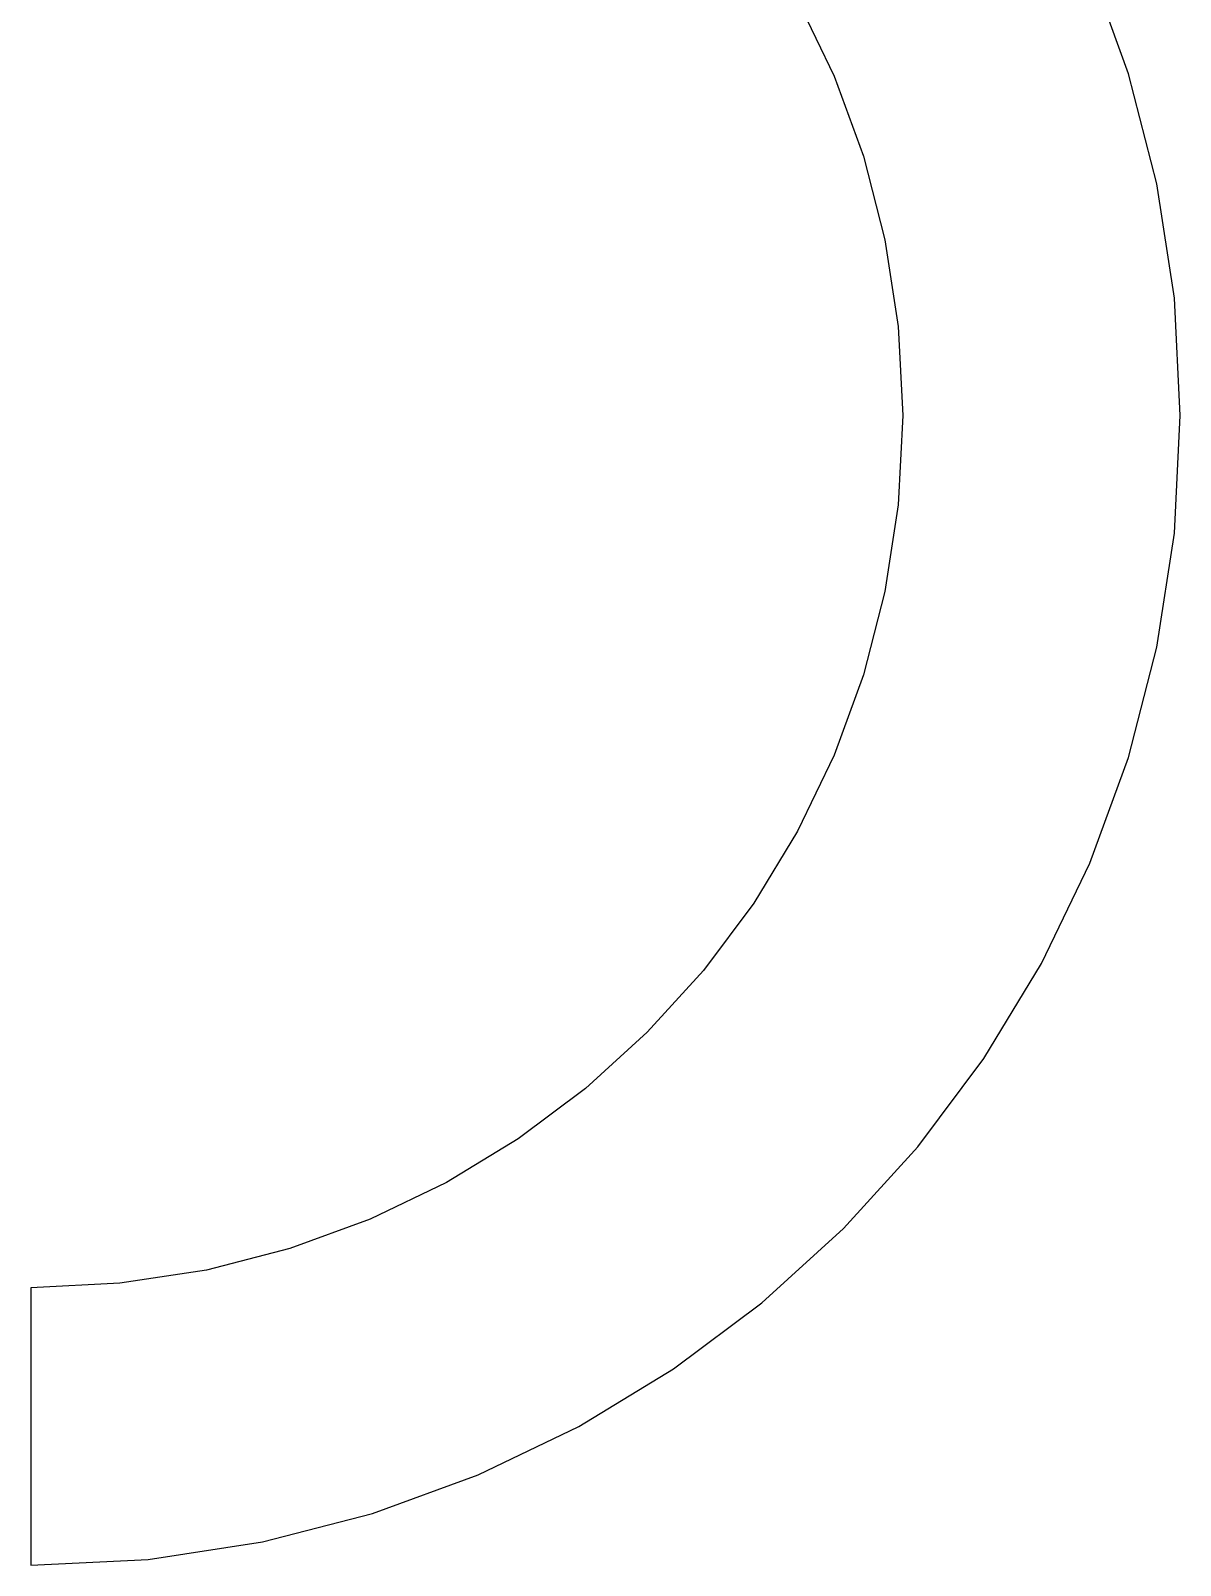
# Model space of a CAD drawing. Extents: x 0 to 90, y 19 to 122.
# Drawn here: x 51.9 to 90.1, y 19.4 to 70.4 of the extents above; entities that cross this region are included whole.
import ezdxf

# ---------------------------------------------------------------- set-up
doc = ezdxf.new("R2010")
doc.units = 0

msp = doc.modelspace()

# ---------------------------------------------------------------- linework, layer by layer
at = {"layer": 'Layer 1', "color": 4}
for p, q in [((88.404675, 68.946926), (87.119748, 72.45762)), ((77.397046, 71.400583), (78.617572, 68.866811)), ((78.617572, 68.866811), (79.592235, 66.203697)), ((89.346261, 65.284951), (88.404675, 68.946926)), ((79.592235, 66.203697), (80.306458, 63.425812)), ((89.925299, 61.490905), (89.346261, 65.284951)), ((80.306458, 63.425812), (80.745677, 60.547718)), ((90.122578, 57.583987), (89.925299, 61.490905)), ((80.745677, 60.547718), (80.895323, 57.583987)), ((80.895323, 57.583987), (80.745677, 54.620451)), ((89.925299, 53.677188), (90.122578, 57.583987)), ((80.745677, 54.620451), (80.306458, 51.742521)), ((89.346261, 49.88328), (89.925299, 53.677188)), ((80.306458, 51.742521), (79.592235, 48.964771)), ((88.404675, 46.221464), (89.346261, 49.88328)), ((79.592235, 48.964771), (78.617572, 46.30177)), ((78.617572, 46.30177), (77.397046, 43.768086)), ((87.119748, 42.710941), (88.404675, 46.221464)), ((77.397046, 43.768086), (75.945224, 41.378285)), ((85.510683, 39.370917), (87.119748, 42.710941)), ((75.945224, 41.378285), (74.276675, 39.146943)), ((83.596689, 36.220589), (85.510683, 39.370917)), ((74.276675, 39.146943), (72.405974, 37.08862)), ((72.405974, 37.08862), (70.347682, 35.217893)), ((81.396973, 33.279159), (83.596689, 36.220589)), ((70.347682, 35.217893), (68.116374, 33.549328)), ((68.116374, 33.549328), (65.72662, 32.097495)), ((78.930737, 30.565832), (81.396973, 33.279159)), ((65.72662, 32.097495), (63.19299, 30.87696)), ((63.19299, 30.87696), (60.530054, 29.902294)), ((76.217196, 28.099806), (78.930737, 30.565832)), ((60.530054, 29.902294), (57.752381, 29.188066)), ((57.752381, 29.188066), (54.874538, 28.748846)), ((54.874538, 28.748846), (51.9111, 28.599201)), ((51.9111, 28.599201), (51.9111, 28.022691)), ((73.275551, 25.900284), (76.217196, 28.099806)), ((51.9111, 28.022691), (51.9111, 27.446182)), ((51.9111, 27.446182), (51.9111, 26.869672)), ((51.9111, 26.869672), (51.9111, 26.293163)), ((51.9111, 26.293163), (51.9111, 25.716653)), ((51.9111, 25.716653), (51.9111, 25.140144)), ((70.125011, 23.98647), (73.275551, 25.900284)), ((51.9111, 25.140144), (51.9111, 24.563634)), ((51.9111, 24.563634), (51.9111, 23.987125)), ((51.9111, 23.987125), (51.9111, 23.410616)), ((66.784782, 22.377564), (70.125011, 23.98647)), ((51.9111, 23.410616), (51.9111, 22.834106)), ((51.9111, 22.834106), (51.9111, 22.257597)), ((51.9111, 22.257597), (51.9111, 21.681087)), ((63.274067, 21.092767), (66.784782, 22.377564)), ((51.9111, 21.681087), (51.9111, 21.104578)), ((51.9111, 21.104578), (51.9111, 20.528068)), ((59.612078, 20.151279), (63.274067, 21.092767)), ((51.9111, 20.528068), (51.9111, 19.951559)), ((51.9111, 19.951559), (51.9111, 19.375049)), ((55.818021, 19.572309), (59.612078, 20.151279)), ((51.9111, 19.375049), (55.818021, 19.572309))]:
    msp.add_line(p, q, dxfattribs=at)

doc.saveas('drawing.dxf')
